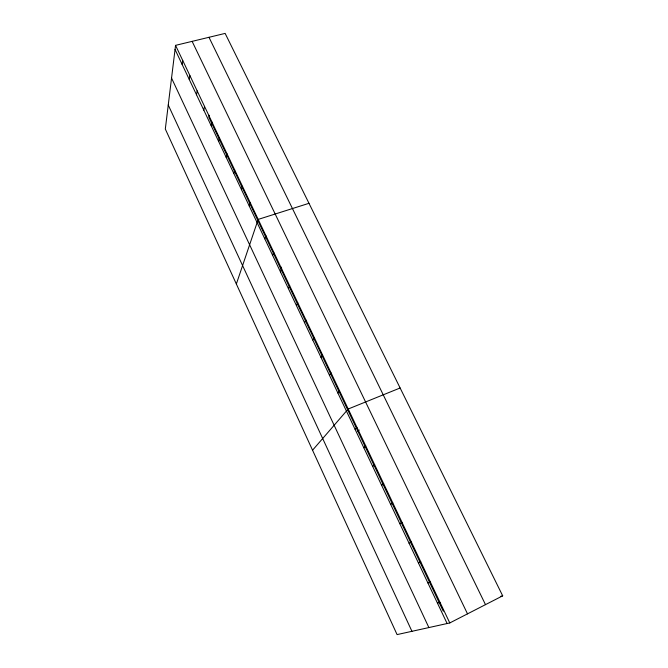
<?xml version="1.0" encoding="UTF-8"?>
<svg xmlns="http://www.w3.org/2000/svg" width="668" height="668" viewBox="0 0 668 668"><rect width="100%" height="100%" fill="white"/><g stroke="black" fill="none" stroke-linecap="round" stroke-linejoin="round"><path stroke-width="1" d="M175.55 45.357L165.313 129.033L397.084 634.6L449.789 622.943L502.687 595.831L225.141 33.4L175.55 45.357L449.789 622.943M182.13 64.429L182.69 60.379M189.286 79.525L189.887 75.551M196.517 94.781L197.169 90.881M203.823 110.187L204.525 106.371M209.226 115.247L208.842 117.209L443.268 611.22M211.197 125.751L211.948 122.019M218.653 141.482L219.455 137.825M226.185 157.372L227.045 153.807M233.792 173.421L234.71 169.948M241.482 189.645L242.451 186.255M249.256 206.045L250.283 202.746M236.355 284L258.19 219.405L308.983 203.314M264.812 238.86L265.947 235.746M272.586 255.276L273.788 252.254M280.836 268.912L281.579 267.175M280.451 271.859L281.712 268.945M288.401 288.626L289.72 285.804M296.425 305.56L297.811 302.846M304.541 322.686L305.986 320.064M312.741 339.987L314.252 337.474M321.024 357.472L322.602 355.067M329.407 375.14L331.044 372.853M337.874 393.009L339.586 390.83M312.557 450.215L348.212 409.008L400.115 387.991M355.084 429.324L356.937 427.386M357.923 431.361L359.217 430.033M363.835 447.785L365.763 445.965M372.677 466.448L374.681 464.753M381.628 485.319L383.699 483.749M390.671 504.398L392.826 502.962M399.815 523.695L402.053 522.393M409.066 543.218L411.379 542.049M418.418 562.949L420.815 561.922M427.879 582.913L430.367 582.028M437.456 603.104L440.02 602.369M500.699 596.349L502.687 595.831M208.984 37.299L485.494 604.649M192.125 41.358L467.508 613.867M175.049 49.482L447.134 623.536M171.551 78.072L428.881 627.569M168.252 105.018L411.947 631.31"/></g></svg>
